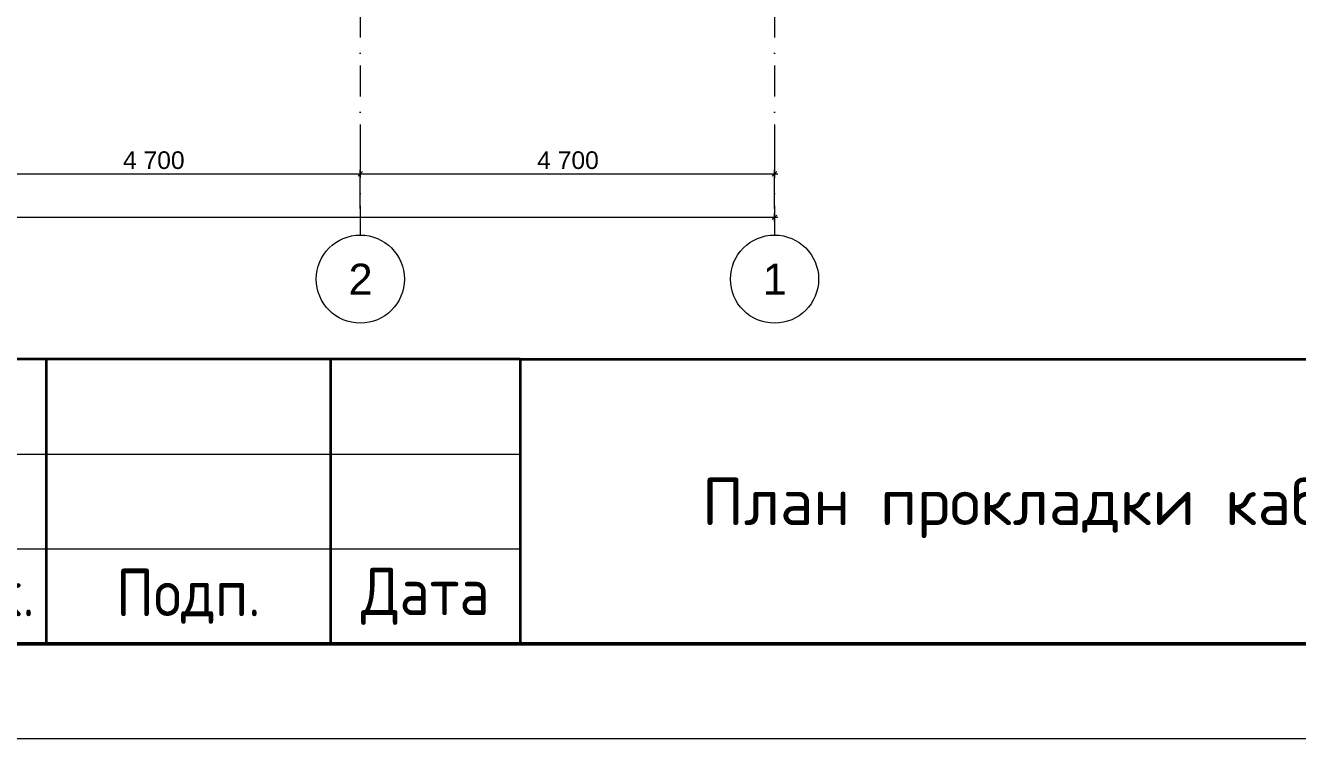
# Model space of a CAD drawing. Header units: millimetres. Extents: x 1499747 to 4230374, y -28481 to 441852.
# Drawn here: x 2554829 to 2569264, y 272203 to 280289 of the extents above; entities that cross this region are included whole.
import ezdxf
from ezdxf.enums import TextEntityAlignment as Align
from ezdxf.xclip import XClip

# ---------------------------------------------------------------- set-up
doc = ezdxf.new("R2010")
doc.units = ezdxf.units.MM
doc.header["$MEASUREMENT"] = 0
doc.header["$XCLIPFRAME"] = 0
doc.linetypes.add('Штрихпунктирная', pattern=[670.277762, 352.777767, -176.388884, 0, -141.111112])
for name, color, linetype, lineweight in [('1 Фасад_42_Размер - Общий_Ном._пера__1_Ном._пера__7', 7, 'Continuous', 18), ('1 Фасад_42_Элемент Модели - Оси_Ном._пера__2_Ном._пера__8', 8, 'Continuous', 18), ('Кабель 2х6 mm', 150, 'Continuous', 30)]:
    doc.layers.add(name, color=color, linetype=linetype, lineweight=lineweight)
doc.styles.add('СГЕНЕРИР_СТИЛЬ_2', font='arial.ttf')
doc.styles.add('СПДС', font='isocpeur.ttf', dxfattribs={"width": 0.9})

# ---------------------------------------------------------------- blocks, each defined once
blk = doc.blocks.new('Чертеж_5_42', base_point=(1557140, 9891))
at = {"layer": '1 Фасад_42_Размер - Общий_Ном._пера__1_Ном._пера__7', "color": 252, "linetype": 'Continuous', "true_color": 0x939598}
for p, q in [((1552465, 3610), (1552415, 3560)), ((1552465, 3610), (1552415, 3560)), ((1552440, 3191), (1552440, 3632)), ((1552440, 3191), (1552440, 3632)), ((1557115, 3560), (1557165, 3610)), ((1557140, 3191), (1557140, 3632)), ((1547740, 3585), (1552440, 3585)), ((1552440, 3585), (1557140, 3585)), ((1557140, 3585), (1557178, 3585)), ((1505340, 3092), (1557140, 3092)), ((1557115, 3067), (1557165, 3117)), ((1557140, 3045), (1557140, 3139)), ((1557140, 3092), (1557178, 3092))]:
    blk.add_line(p, q, dxfattribs=at)
at = {"layer": '1 Фасад_42_Элемент Модели - Оси_Ном._пера__2_Ном._пера__8', "linetype": 'Штрихпунктирная'}
for p, q in [((1552440, 18891), (1552440, 3891)), ((1557140, 18891), (1557140, 3891)), ((1552440, 3891), (1552440, 2891)), ((1557140, 3891), (1557140, 2891))]:
    blk.add_line(p, q, dxfattribs=at)
at = {"layer": '1 Фасад_42_Элемент Модели - Оси_Ном._пера__2_Ном._пера__8', "linetype": 'Continuous'}
for p, q in [((1552440, 3891), (1552441, 3891)), ((1552440, 3891), (1552441, 3891)), ((1557140, 3891), (1557141, 3891)), ((1557140, 3891), (1557141, 3891))]:
    blk.add_line(p, q, dxfattribs=at)
for centre in [(1552440, 2391), (1557140, 2391)]:
    blk.add_circle(centre, 500, dxfattribs=at)
at = {"layer": '1 Фасад_42_Размер - Общий_Ном._пера__1_Ном._пера__7', "color": 252, "linetype": 'Continuous', "true_color": 0x939598, "char_height": 200, "attachment_point": 7, "style": 'СГЕНЕРИР_СТИЛЬ_2'}
for insert in [(1549747, 3637), (1554447, 3637)]:
    blk.add_mtext('\\A1;{\\pql;\\fArial|b0|i0|c204|p0;\\W1.000000;4\xa0700}', dxfattribs=dict(at, insert=insert))
at = {"layer": '1 Фасад_42_Элемент Модели - Оси_Ном._пера__2_Ном._пера__8', "linetype": 'Continuous', "char_height": 350, "attachment_point": 1, "style": 'СГЕНЕРИР_СТИЛЬ_2'}
for s, insert in [('\\A1;{\\pql;\\fArial|b0|i0|c204|p0;\\W1.000000;2}', (1552307, 2566)), ('\\A1;{\\pql;\\fArial|b0|i0|c204|p0;\\W1.000000;1}', (1557007, 2566))]:
    blk.add_mtext(s, dxfattribs=dict(at, insert=insert))
blk = doc.blocks.new('*U32')
at = {"lineweight": 0}
blk.add_lwpolyline([(-415, -5), (5, -5), (5, 292), (-415, 292)], close=True, dxfattribs=at)
at = {"color": 0, "linetype": 'Continuous', "lineweight": 50}
blk.add_lwpolyline([(-395, 287), (0, 287), (0, 0), (-395, 0)], close=True, dxfattribs=at)
at = {"lineweight": 35}
for points in [[(-120, 15), (-185, 15)], [(-145, 15), (-145, 0)], [(-130, 15), (-130, 0)], [(-120, 15), (0, 15)], [(-120, 15), (-120, 0)]]:
    blk.add_lwpolyline(points, dxfattribs=at)
at = {"lineweight": 18}
for points in [[(-185, 10), (-120, 10)], [(-185, 5), (-120, 5)]]:
    blk.add_lwpolyline(points, dxfattribs=at)
at = {"lineweight": -2, "char_height": 2.5, "attachment_point": 5, "style": 'СПДС'}
for s, insert, width in [('N док.', (-150, 2.5), 10), ('Подп.', (-137.5, 2.5), 15), ('Дата', (-125, 2.5), 10)]:
    blk.add_mtext(s, dxfattribs=dict(at, insert=insert, width=width))
at = {"style": 'СПДС'}
for tag, p in [('ШИФР_ПРОЕКТА_ЛИСТ2', (-65, 7.5)), ('ЛИСТ_второй', (-5, 5))]:
    blk.add_attdef(tag, text='', height=2.5, dxfattribs=at).set_placement(p, align=Align.MIDDLE_CENTER)

msp = doc.modelspace()

# ---------------------------------------------------------------- block references
at = {"layer": 'Кабель 2х6 mm', "lineweight": 35}
ref = msp.add_blockref('Чертеж_5_42', (2563328.67685, 284912.32313), dxfattribs=at)
XClip(ref).set_block_clipping_path([(1496000, -1299.0576434789), (1580000, 60181.6414690267)])

# ---------------------------------------------------------------- next in the draw order: block references
at = {"lineweight": 0}
ref = msp.add_blockref('*U32', (2586250.72945, 273277.9428), dxfattribs=dict(at, xscale=215.0767254341117, yscale=215.0767254341117, zscale=215.0767254341117))
ref.add_attrib('ШИФР_ПРОЕКТА_ЛИСТ2', 'План прокладки кабельных линий фасадного освещения', dxfattribs={"height": 537.6918136, "style": 'СПДС'}).set_placement((2572270.7423, 274891.01824), align=Align.MIDDLE_CENTER)

doc.saveas('drawing.dxf')
